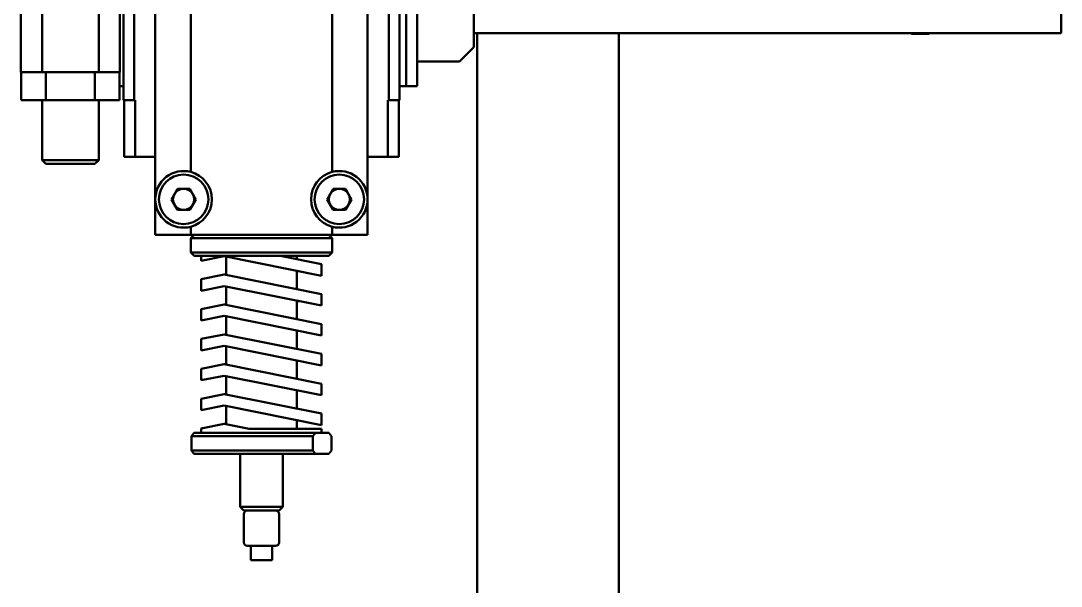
# Model space of a CAD drawing. Header units: millimetres. Extents: x 0 to 2100, y 0 to 1485.
# Drawn here: x 957 to 1104, y 146.7 to 226.6 of the extents above; entities that cross this region are included whole.
import ezdxf

# ---------------------------------------------------------------- set-up
doc = ezdxf.new("R2010")
doc.units = ezdxf.units.MM
doc.header["$LTSCALE"] = 5
doc.layers.add('Visible (ISO)', color=7, linetype='Continuous', lineweight=50)

msp = doc.modelspace()

# ---------------------------------------------------------------- linework, layer by layer
at = {"layer": 'Visible (ISO)'}
for p, q in [((1011.42, 217.36), (1011.42, 310.36)), ((1012.96, 217.36), (1012.96, 310.36)), ((972.96, 309.36), (972.96, 215.36)), ((1008.96, 215.36), (1008.96, 309.36)), ((1020.96, 282.86), (1020.96, 222.86)), ((971.46, 215.36), (971.46, 271.86)), ((1010.46, 271.86), (1010.46, 215.36)), ((975.96, 201.36), (975.96, 247.36)), ((1005.96, 247.36), (1005.96, 201.36)), ((980.96, 243.48), (980.96, 205.23)), ((1000.96, 205.23), (1000.96, 243.48)), ((956.96, 219.36), (956.96, 228.86)), ((959.96, 228.86), (959.96, 219.36)), ((967.96, 219.36), (967.96, 228.86)), ((970.96, 228.86), (970.96, 219.36)), ((1103.96, 224.86), (1103.96, 228.39)), ((1020.96, 224.86), (1103.96, 224.86)), ((1021.46, 112.86), (1021.46, 224.86)), ((1041.46, 112.86), (1041.46, 224.86)), ((1082.8, 224.76), (1082.8, 224.86)), ((1085.3, 224.76), (1082.8, 224.76)), ((1085.3, 224.76), (1085.3, 224.86)), ((1020.96, 222.86), (1018.96, 220.86)), ((1018.96, 220.86), (1012.96, 220.86)), ((959.96, 219.36), (956.96, 219.36)), ((957.03, 215.36), (957.03, 219.36)), ((967.96, 219.36), (959.96, 219.36)), ((960.49, 215.36), (960.49, 219.36)), ((967.42, 215.36), (967.42, 219.36)), ((970.96, 219.36), (967.96, 219.36)), ((970.89, 215.36), (970.89, 219.36)), ((971.46, 217.36), (970.89, 217.36)), ((1011.42, 217.36), (1010.46, 217.36)), ((1012.96, 217.36), (1011.42, 217.36)), ((960.49, 215.36), (957.03, 215.36)), ((959.96, 206.89), (959.96, 215.36)), ((967.42, 215.36), (960.49, 215.36)), ((970.89, 215.36), (967.42, 215.36)), ((967.96, 206.89), (967.96, 215.36)), ((972.96, 215.36), (971.46, 215.36)), ((971.56, 207.36), (971.56, 215.36)), ((973.1, 215.36), (972.96, 215.36)), ((973.1, 207.36), (973.1, 215.36)), ((1008.82, 207.36), (1008.82, 215.36)), ((1008.96, 215.36), (1008.82, 215.36)), ((1010.46, 215.36), (1008.96, 215.36)), ((1010.36, 207.36), (1010.36, 215.36)), ((973.1, 207.36), (971.56, 207.36)), ((975.96, 207.36), (973.1, 207.36)), ((1008.82, 207.36), (1005.96, 207.36)), ((1010.36, 207.36), (1008.82, 207.36)), ((967.96, 206.89), (959.96, 206.89)), ((960.49, 206.36), (959.96, 206.89)), ((960.49, 206.36), (967.42, 206.36)), ((967.42, 206.36), (967.96, 206.89)), ((978.23, 201.36), (979.09, 202.86)), ((979.09, 202.86), (980.82, 202.86)), ((980.82, 202.86), (981.69, 201.36)), ((1000.23, 201.36), (1001.09, 202.86)), ((1001.09, 202.86), (1002.82, 202.86)), ((1002.82, 202.86), (1003.69, 201.36)), ((975.96, 196.36), (975.96, 201.36)), ((979.09, 199.86), (978.23, 201.36)), ((981.69, 201.36), (980.82, 199.86)), ((1001.09, 199.86), (1000.23, 201.36)), ((1003.69, 201.36), (1002.82, 199.86)), ((1005.96, 201.36), (1005.96, 196.36)), ((980.82, 199.86), (979.09, 199.86)), ((1002.82, 199.86), (1001.09, 199.86)), ((980.96, 197.48), (980.96, 196.36)), ((1000.96, 196.36), (1000.96, 197.48)), ((980.96, 196.36), (975.96, 196.36)), ((987.92, 196.36), (980.96, 196.36)), ((981.46, 196.36), (980.96, 195.86)), ((1000.96, 195.86), (980.96, 195.86)), ((980.96, 193.86), (980.96, 195.86)), ((987.92, 196.36), (994, 196.36)), ((1000.96, 196.36), (994, 196.36)), ((1000.46, 196.36), (1000.96, 195.86)), ((1005.96, 196.36), (1000.96, 196.36)), ((1000.96, 193.86), (1000.96, 195.86)), ((980.96, 193.86), (1000.96, 193.86)), ((981.46, 193.36), (980.96, 193.86)), ((1000.46, 193.36), (981.46, 193.36)), ((982.46, 193.36), (982.46, 192.66)), ((985.71, 193.32), (982.46, 192.66)), ((999.46, 190.55), (985.71, 193.32)), ((985.96, 193.27), (985.96, 190.67)), ((993.6, 193.36), (999.46, 192.18)), ((995.96, 193.36), (995.96, 192.88)), ((1000.46, 193.36), (1000.96, 193.86)), ((995.96, 191.26), (995.96, 188.66)), ((995.96, 191.16), (996.21, 191.21)), ((999.46, 192.18), (999.46, 190.55)), ((982.46, 190.07), (985.71, 190.72)), ((982.46, 190.07), (982.46, 188.44)), ((985.96, 190.77), (985.71, 190.72)), ((985.71, 190.72), (999.46, 187.95)), ((985.71, 189.09), (982.46, 188.44)), ((999.46, 186.33), (985.71, 189.09)), ((985.96, 189.04), (985.96, 186.45)), ((995.96, 187.03), (995.96, 184.43)), ((995.96, 186.93), (996.21, 186.98)), ((999.46, 187.95), (999.46, 186.33)), ((982.46, 185.84), (985.71, 186.5)), ((982.46, 185.84), (982.46, 184.22)), ((985.96, 186.55), (985.71, 186.5)), ((985.71, 186.5), (999.46, 183.73)), ((985.71, 184.87), (982.46, 184.22)), ((999.46, 182.1), (985.71, 184.87)), ((985.96, 184.82), (985.96, 182.22)), ((985.96, 182.32), (985.71, 182.27)), ((995.96, 182.81), (995.96, 180.21)), ((995.96, 182.71), (996.21, 182.76)), ((999.46, 183.73), (999.46, 182.1)), ((982.46, 181.62), (985.71, 182.27)), ((982.46, 181.62), (982.46, 179.99)), ((985.71, 182.27), (999.46, 179.51)), ((985.71, 180.65), (982.46, 179.99)), ((999.46, 177.88), (985.71, 180.65)), ((985.96, 180.6), (985.96, 178)), ((999.46, 179.51), (999.46, 177.88)), ((982.46, 177.39), (985.71, 178.05)), ((985.96, 178.1), (985.71, 178.05)), ((985.71, 178.05), (999.46, 175.28)), ((995.96, 178.58), (995.96, 175.99)), ((995.96, 178.48), (996.21, 178.53)), ((982.46, 177.39), (982.46, 175.77)), ((985.71, 176.42), (982.46, 175.77)), ((999.46, 173.66), (985.71, 176.42)), ((985.96, 176.37), (985.96, 173.77)), ((999.46, 175.28), (999.46, 173.66)), ((982.46, 173.17), (985.71, 173.82)), ((985.96, 173.87), (985.71, 173.82)), ((985.71, 173.82), (999.46, 171.06)), ((995.96, 174.36), (995.96, 171.76)), ((995.96, 174.26), (996.21, 174.31)), ((982.46, 173.17), (982.46, 171.54)), ((985.71, 172.2), (982.46, 171.54)), ((999.46, 169.43), (985.71, 172.2)), ((985.96, 172.15), (985.96, 169.55)), ((999.46, 171.06), (999.46, 169.43)), ((982.46, 168.95), (985.71, 169.6)), ((985.96, 169.65), (985.71, 169.6)), ((985.71, 169.6), (989.2, 168.9)), ((995.96, 170.14), (995.96, 168.9)), ((995.96, 170.04), (996.21, 170.09)), ((998.23, 167.86), (981.06, 167.86)), ((981.06, 167.86), (981.06, 165.86)), ((981.46, 168.36), (998.62, 168.36)), ((982.46, 168.95), (982.46, 168.36)), ((989.2, 168.9), (999.46, 168.9)), ((998.23, 165.86), (998.23, 167.86)), ((998.62, 168.36), (1000.46, 168.36)), ((999.46, 168.9), (999.46, 168.36)), ((1000.85, 167.86), (1000.85, 165.86)), ((981.06, 165.86), (998.23, 165.86)), ((998.62, 165.36), (981.46, 165.36)), ((987.96, 165.36), (987.96, 157.86)), ((993.96, 165.36), (993.96, 157.86)), ((1000.46, 165.36), (998.62, 165.36)), ((987.96, 157.86), (993.96, 157.86)), ((988.46, 157.36), (987.96, 157.86)), ((993.46, 157.36), (988.46, 157.36)), ((993.46, 157.36), (993.96, 157.86)), ((988.46, 152.86), (988.46, 156.86)), ((993.46, 152.86), (993.46, 156.86)), ((992.96, 152.36), (988.96, 152.36)), ((989.46, 152.36), (989.46, 150.36)), ((992.46, 152.36), (992.46, 150.36)), ((992.46, 150.36), (989.46, 150.36))]:
    msp.add_line(p, q, dxfattribs=at)
at = {"layer": 'Visible (ISO)', "flags": 128}
for points in [[(981.46, 168.36), (981.44, 168.34), (981.43, 168.32), (981.41, 168.3), (981.39, 168.28), (981.38, 168.27), (981.36, 168.25), (981.35, 168.23), (981.33, 168.21), (981.31, 168.19), (981.3, 168.17), (981.28, 168.15), (981.26, 168.13), (981.25, 168.11), (981.23, 168.09), (981.21, 168.06), (981.2, 168.04), (981.18, 168.02), (981.16, 168), (981.15, 167.97), (981.13, 167.95), (981.11, 167.93), (981.1, 167.9), (981.08, 167.88), (981.06, 167.86)], [(998.23, 167.86), (998.24, 167.88), (998.26, 167.9), (998.28, 167.93), (998.3, 167.95), (998.31, 167.97), (998.33, 168), (998.35, 168.02), (998.36, 168.04), (998.38, 168.06), (998.4, 168.09), (998.41, 168.11), (998.43, 168.13), (998.44, 168.15), (998.46, 168.17), (998.48, 168.19), (998.49, 168.21), (998.51, 168.23), (998.53, 168.25), (998.54, 168.27), (998.56, 168.28), (998.58, 168.3), (998.59, 168.32), (998.61, 168.34), (998.62, 168.36)], [(1000.46, 168.36), (1000.47, 168.34), (1000.49, 168.32), (1000.5, 168.3), (1000.52, 168.28), (1000.54, 168.27), (1000.55, 168.25), (1000.57, 168.23), (1000.59, 168.21), (1000.6, 168.19), (1000.62, 168.17), (1000.63, 168.15), (1000.65, 168.13), (1000.67, 168.11), (1000.68, 168.09), (1000.7, 168.06), (1000.72, 168.04), (1000.73, 168.02), (1000.75, 168), (1000.77, 167.97), (1000.78, 167.95), (1000.8, 167.93), (1000.82, 167.9), (1000.84, 167.88), (1000.85, 167.86)], [(981.06, 165.86), (981.08, 165.83), (981.1, 165.81), (981.11, 165.78), (981.13, 165.76), (981.15, 165.74), (981.16, 165.71), (981.18, 165.69), (981.2, 165.67), (981.21, 165.65), (981.23, 165.63), (981.25, 165.6), (981.26, 165.58), (981.28, 165.56), (981.3, 165.54), (981.31, 165.52), (981.33, 165.5), (981.35, 165.48), (981.36, 165.46), (981.38, 165.44), (981.39, 165.43), (981.41, 165.41), (981.43, 165.39), (981.44, 165.37), (981.46, 165.36)], [(998.62, 165.36), (998.61, 165.37), (998.59, 165.39), (998.58, 165.41), (998.56, 165.43), (998.54, 165.44), (998.53, 165.46), (998.51, 165.48), (998.49, 165.5), (998.48, 165.52), (998.46, 165.54), (998.44, 165.56), (998.43, 165.58), (998.41, 165.6), (998.4, 165.63), (998.38, 165.65), (998.36, 165.67), (998.35, 165.69), (998.33, 165.71), (998.31, 165.74), (998.3, 165.76), (998.28, 165.78), (998.26, 165.81), (998.24, 165.83), (998.23, 165.86)], [(1000.85, 165.86), (1000.84, 165.83), (1000.82, 165.81), (1000.8, 165.78), (1000.78, 165.76), (1000.77, 165.74), (1000.75, 165.71), (1000.73, 165.69), (1000.72, 165.67), (1000.7, 165.65), (1000.68, 165.63), (1000.67, 165.6), (1000.65, 165.58), (1000.63, 165.56), (1000.62, 165.54), (1000.6, 165.52), (1000.59, 165.5), (1000.57, 165.48), (1000.55, 165.46), (1000.54, 165.44), (1000.52, 165.43), (1000.5, 165.41), (1000.49, 165.39), (1000.47, 165.37), (1000.46, 165.36)]]:
    msp.add_lwpolyline(points, dxfattribs=at)
at = {"layer": 'Visible (ISO)'}
for centre in [(979.96, 201.36), (1001.96, 201.36)]:
    msp.add_circle(centre, 3.5, dxfattribs=at)
for centre, radius, start, end in [((979.96, 201.36), 4, 75.5225, 180), ((979.96, 201.36), 4, 284.4775, 75.5225), ((1001.96, 201.36), 4, 104.4775, 255.5225), ((1001.96, 201.36), 4, 0, 104.4775), ((979.96, 201.36), 1.5, 150, 210), ((979.96, 201.36), 1.5, 90, 150), ((979.96, 201.36), 1.5, 30, 90), ((979.96, 201.36), 1.5, 330, 30), ((1001.96, 201.36), 1.5, 150, 210), ((1001.96, 201.36), 1.5, 90, 150), ((1001.96, 201.36), 1.5, 30, 90), ((1001.96, 201.36), 1.5, 330, 30), ((979.96, 201.36), 4, 180, 284.4775), ((979.96, 201.36), 1.5, 210, 270), ((979.96, 201.36), 1.5, 270, 330), ((1001.96, 201.36), 1.5, 210, 270), ((1001.96, 201.36), 4, 255.5225, 0), ((1001.96, 201.36), 1.5, 270, 330), ((988.96, 156.86), 0.5, 90, 180), ((992.96, 156.86), 0.5, 0, 90), ((988.96, 152.86), 0.5, 180, 270), ((992.96, 152.86), 0.5, 270, 0)]:
    msp.add_arc(centre, radius, start, end, dxfattribs=at)

doc.saveas('drawing.dxf')
